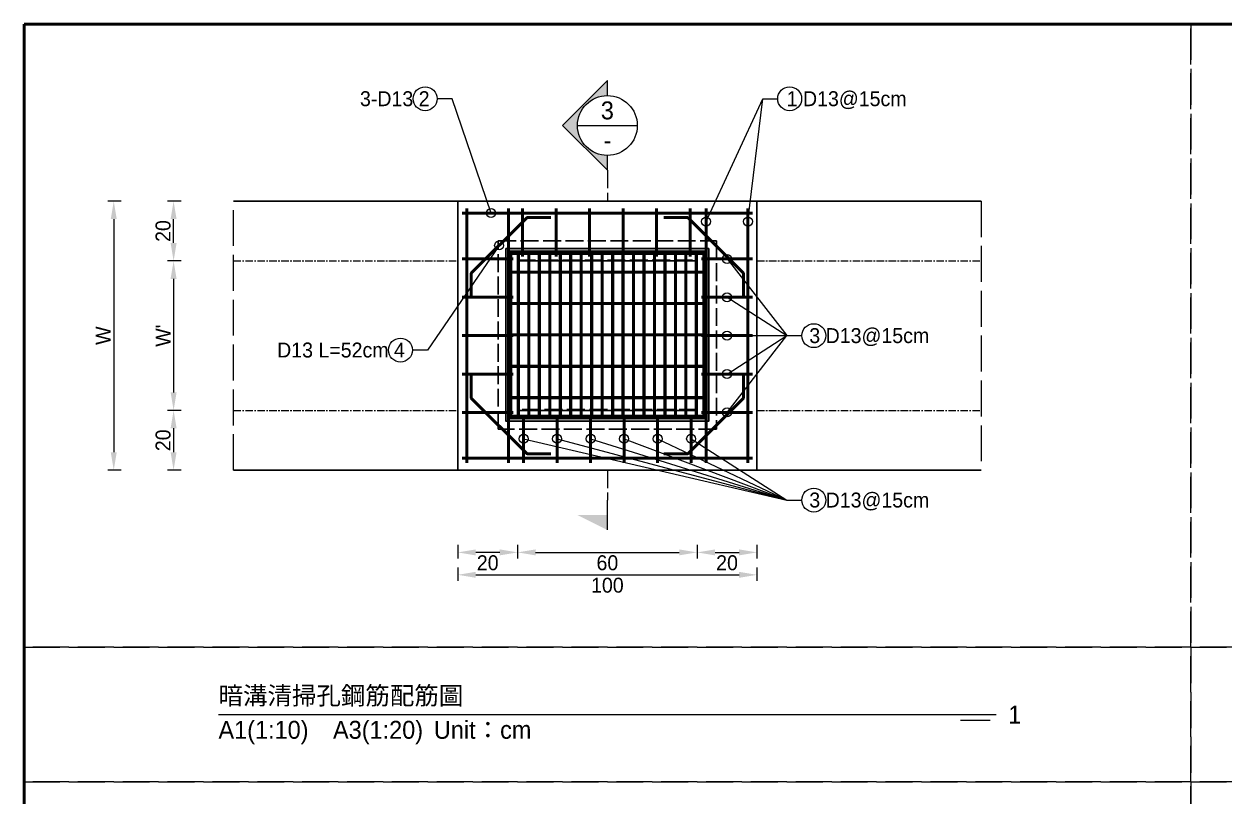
# Model space of a CAD drawing. Extents: x -7340 to 3675, y -3342 to 777.
# Drawn here: x -3420 to -3018.6, y -1015.6 to -757 of the extents above; entities that cross this region are included whole.
import ezdxf
from ezdxf import colors
from ezdxf.entities.mleader import LeaderData, LeaderLine
from ezdxf.math import Vec2, Vec3

# ---------------------------------------------------------------- set-up
doc = ezdxf.new("R2010")
doc.units = 0
doc.header["$MEASUREMENT"] = 0
doc.linetypes.add('ACAD_ISO02W100', pattern=[15, 12, -3])
doc.linetypes.add('CENTERX2', pattern=[4, 2.5, -0.5, 0.5, -0.5])
for name, color, linetype, lineweight in [('一、3.基本-變更', 1, 'Continuous', 50), ('二、1.繪圖-既有設施', 8, 'Continuous', 20), ('二、2.繪圖-施作項目', 181, 'Continuous', 30), ('二、5.繪圖-鋼筋', 60, 'Continuous', 50), ('二、6.繪圖-其他施作項目', 35, 'Continuous', 30)]:
    doc.layers.add(name, color=color, linetype=linetype, lineweight=lineweight)
doc.layers.add('一、4.基本-隱藏', color=9, linetype='ACAD_ISO02W100', lineweight=20, plot=False)
doc.layers.add('三、3.文字-註解文字', color=2, linetype='Continuous')
doc.styles.add('次圖名(詳圖)', font='MS PGothic.ttf', dxfattribs={"height": 6})
doc.styles.add('註解文字(詳圖)', font='MS PGothic.ttf', dxfattribs={"height": 5})
doc.dimstyles.new('註解文字(詳圖)', dxfattribs={"dimtxt": 5, "dimasz": 6, "dimexe": 2, "dimexo": 5, "dimgap": 1, "dimtad": 2, "dimzin": 0, "dimdsep": 46, "dimtxsty": '註解文字(詳圖)', "dimcen": 0.1, "dimclrd": 144, "dimclre": 144, "dimclrt": 256, "dimadec": 0, "dimazin": 0, "dimtfac": 1, "dimtofl": 0, "dimtmove": 0, "dimatfit": 3, "dimfxlon": 1, "dimtolj": 1, "dimtzin": 0, "dimlwd": -1, "dimlwe": -1, "dimarcsym": 1})
pattern_1 = [(45, (-4545.3608, -652.3457), (-2.65165, 2.65165), []), (45, (-4544.477, -652.3457), (-2.65165, 2.65165), []), (45, (-4543.593, -652.3457), (-2.65165, 2.65165), []), (45, (-4542.709, -652.3457), (-2.65165, 2.65165), [])]

# ---------------------------------------------------------------- blocks, each defined once
blk = doc.blocks.new('*D198')
at = {"layer": 'Defpoints', "color": 0, "transparency": 16777216}
for p in [(-3370, -816.25), (-3350, -816.25), (-3350, -836.25)]:
    blk.add_point(p, dxfattribs=at)
at = {"layer": '三、3.文字-註解文字', "color": 144, "transparency": 16777216}
for p, q in [((-3367.5, -816.25), (-3372, -816.25)), ((-3370, -830.25), (-3370, -822.25)), ((-3367.5, -836.25), (-3372, -836.25))]:
    blk.add_line(p, q, dxfattribs=at)
for points in [[(-3371, -822.25), (-3369, -822.25), (-3370, -816.25)], [(-3371, -830.25), (-3369, -830.25), (-3370, -836.25)]]:
    blk.add_solid(points, dxfattribs=at)
at = {"layer": '三、3.文字-註解文字', "transparency": 16777216, "insert": (-3373.5, -826.25), "char_height": 5, "attachment_point": 5, "rotation": 90, "style": '註解文字(詳圖)'}
blk.add_mtext('\\A1;20', dxfattribs=at)
blk = doc.blocks.new('*D199')
at = {"layer": 'Defpoints', "color": 0, "transparency": 16777216}
for p in [(-3350, -836.25), (-3370, -886.25), (-3350, -886.25)]:
    blk.add_point(p, dxfattribs=at)
at = {"layer": '三、3.文字-註解文字', "color": 144, "transparency": 16777216}
for p, q in [((-3367.5, -836.25), (-3372, -836.25)), ((-3370, -842.25), (-3370, -880.25)), ((-3367.5, -886.25), (-3372, -886.25))]:
    blk.add_line(p, q, dxfattribs=at)
for points in [[(-3371, -842.25), (-3369, -842.25), (-3370, -836.25)], [(-3371, -880.25), (-3369, -880.25), (-3370, -886.25)]]:
    blk.add_solid(points, dxfattribs=at)
at = {"layer": '三、3.文字-註解文字', "transparency": 16777216, "insert": (-3373.5, -861.25), "char_height": 5, "attachment_point": 5, "rotation": 90, "style": '註解文字(詳圖)'}
blk.add_mtext("\\A1;W'", dxfattribs=at)
blk = doc.blocks.new('*D200')
at = {"layer": 'Defpoints', "color": 0, "transparency": 16777216}
for p in [(-3350, -886.25), (-3370, -906.25), (-3350, -906.25)]:
    blk.add_point(p, dxfattribs=at)
at = {"layer": '三、3.文字-註解文字', "color": 144, "transparency": 16777216}
for p, q in [((-3367.5, -886.25), (-3372, -886.25)), ((-3370, -892.25), (-3370, -900.25)), ((-3367.5, -906.25), (-3372, -906.25))]:
    blk.add_line(p, q, dxfattribs=at)
for points in [[(-3371, -892.25), (-3369, -892.25), (-3370, -886.25)], [(-3371, -900.25), (-3369, -900.25), (-3370, -906.25)]]:
    blk.add_solid(points, dxfattribs=at)
at = {"layer": '三、3.文字-註解文字', "transparency": 16777216, "insert": (-3373.5, -896.25), "char_height": 5, "attachment_point": 5, "rotation": 90, "style": '註解文字(詳圖)'}
blk.add_mtext('\\A1;20', dxfattribs=at)
blk = doc.blocks.new('*D201')
at = {"layer": 'Defpoints', "color": 0, "transparency": 16777216}
for p in [(-3350, -816.25), (-3390, -906.25), (-3350, -906.25)]:
    blk.add_point(p, dxfattribs=at)
at = {"layer": '三、3.文字-註解文字', "color": 144, "transparency": 16777216}
for p, q in [((-3387.5, -816.25), (-3392, -816.25)), ((-3390, -822.25), (-3390, -900.25)), ((-3387.5, -906.25), (-3392, -906.25))]:
    blk.add_line(p, q, dxfattribs=at)
for points in [[(-3391, -822.25), (-3389, -822.25), (-3390, -816.25)], [(-3391, -900.25), (-3389, -900.25), (-3390, -906.25)]]:
    blk.add_solid(points, dxfattribs=at)
at = {"layer": '三、3.文字-註解文字', "transparency": 16777216, "insert": (-3393.5, -861.25), "char_height": 5, "attachment_point": 5, "rotation": 90, "style": '註解文字(詳圖)'}
blk.add_mtext('\\A1;W', dxfattribs=at)
blk = doc.blocks.new('_Small')
at = {"color": 0, "linetype": 'ByBlock', "lineweight": -2}
blk.add_circle((0, 0), 0.25, dxfattribs=at)
blk = doc.blocks.new('*D212')
at = {"layer": 'Defpoints', "color": 0, "transparency": 16777216}
for p in [(-3275, -886.25), (-3255, -886.25), (-3275, -933.75)]:
    blk.add_point(p, dxfattribs=at)
at = {"layer": '三、3.文字-註解文字', "color": 144, "transparency": 16777216}
for p, q in [((-3275, -931.25), (-3275, -935.75)), ((-3255, -931.25), (-3255, -935.75)), ((-3261, -933.75), (-3269, -933.75))]:
    blk.add_line(p, q, dxfattribs=at)
for points in [[(-3269, -932.75), (-3269, -934.75), (-3275, -933.75)], [(-3261, -932.75), (-3261, -934.75), (-3255, -933.75)]]:
    blk.add_solid(points, dxfattribs=at)
at = {"layer": '三、3.文字-註解文字', "transparency": 16777216, "insert": (-3265, -937.25), "char_height": 5, "attachment_point": 5, "style": '註解文字(詳圖)'}
blk.add_mtext('\\A1;20', dxfattribs=at)
blk = doc.blocks.new('*D213')
at = {"layer": 'Defpoints', "color": 0, "transparency": 16777216}
for p in [(-3255, -886.25), (-3195, -886.25), (-3195, -933.75)]:
    blk.add_point(p, dxfattribs=at)
at = {"layer": '三、3.文字-註解文字', "color": 144, "transparency": 16777216}
for p, q in [((-3255, -931.25), (-3255, -935.75)), ((-3195, -931.25), (-3195, -935.75)), ((-3249, -933.75), (-3201, -933.75))]:
    blk.add_line(p, q, dxfattribs=at)
for points in [[(-3249, -932.75), (-3249, -934.75), (-3255, -933.75)], [(-3201, -932.75), (-3201, -934.75), (-3195, -933.75)]]:
    blk.add_solid(points, dxfattribs=at)
at = {"layer": '三、3.文字-註解文字', "transparency": 16777216, "insert": (-3225, -937.25), "char_height": 5, "attachment_point": 5, "style": '註解文字(詳圖)'}
blk.add_mtext('\\A1;60', dxfattribs=at)
blk = doc.blocks.new('*D214')
at = {"layer": 'Defpoints', "color": 0, "transparency": 16777216}
for p in [(-3195, -886.25), (-3175, -886.25), (-3175, -933.75)]:
    blk.add_point(p, dxfattribs=at)
at = {"layer": '三、3.文字-註解文字', "color": 144, "transparency": 16777216}
for p, q in [((-3195, -931.25), (-3195, -935.75)), ((-3175, -931.25), (-3175, -935.75)), ((-3189, -933.75), (-3181, -933.75))]:
    blk.add_line(p, q, dxfattribs=at)
for points in [[(-3189, -932.75), (-3189, -934.75), (-3195, -933.75)], [(-3181, -932.75), (-3181, -934.75), (-3175, -933.75)]]:
    blk.add_solid(points, dxfattribs=at)
at = {"layer": '三、3.文字-註解文字', "transparency": 16777216, "insert": (-3185, -937.25), "char_height": 5, "attachment_point": 5, "style": '註解文字(詳圖)'}
blk.add_mtext('\\A1;20', dxfattribs=at)
blk = doc.blocks.new('*D215')
at = {"layer": 'Defpoints', "color": 0, "transparency": 16777216}
for p in [(-3275, -906.25), (-3175, -906.25), (-3175, -941.25)]:
    blk.add_point(p, dxfattribs=at)
at = {"layer": '三、3.文字-註解文字', "color": 144, "transparency": 16777216}
for p, q in [((-3275, -938.75), (-3275, -943.25)), ((-3175, -938.75), (-3175, -943.25)), ((-3269, -941.25), (-3181, -941.25))]:
    blk.add_line(p, q, dxfattribs=at)
for points in [[(-3269, -940.25), (-3269, -942.25), (-3275, -941.25)], [(-3181, -940.25), (-3181, -942.25), (-3175, -941.25)]]:
    blk.add_solid(points, dxfattribs=at)
at = {"layer": '三、3.文字-註解文字', "transparency": 16777216, "insert": (-3225, -944.75), "char_height": 5, "attachment_point": 5, "style": '註解文字(詳圖)'}
blk.add_mtext('\\A1;100', dxfattribs=at)

msp = doc.modelspace()

# ---------------------------------------------------------------- hatches: boundary and pattern name
at = {"layer": '三、3.文字-註解文字'}
h = msp.add_hatch(color=256, dxfattribs=at)
h.dxf.hatch_style = 1
h.paths.add_polyline_path([(-3225, -775.943), (-3240, -790.943), (-3225, -805.943), (-3225, -800.943, -0.4142136), (-3235, -790.943, -0.4142136), (-3225, -780.943)])
h = msp.add_hatch(color=256, dxfattribs=at)
h.dxf.hatch_style = 1
h.paths.add_polyline_path([(-3235, -921.25), (-3225, -926.25), (-3225, -921.25)])
at = {"layer": '二、6.繪圖-其他施作項目'}
h = msp.add_hatch(color=256, dxfattribs=at)
h.dxf.hatch_style = 1
h.paths.add_polyline_path([(-3258.9, -889.9), (-3191.1, -889.9), (-3191.1, -832.1), (-3258.9, -832.1)])
h.paths.add_polyline_path([(-3258, -889), (-3192, -889), (-3192, -833), (-3258, -833)], flags=16)
h = msp.add_hatch(dxfattribs=at)
h.set_pattern_fill('ANSI34', color=256, scale=5)
h.set_pattern_definition(pattern_1)
h.paths.add_polyline_path([(-3193, -839.75), (-3257, -839.75), (-3257, -840.25), (-3193, -840.25)])
h = msp.add_hatch(dxfattribs=at)
h.set_pattern_fill('ANSI34', color=256, scale=5)
h.set_pattern_definition(pattern_1)
h.paths.add_polyline_path([(-3193, -850.25), (-3257, -850.25), (-3257, -850.75), (-3193, -850.75)])
h = msp.add_hatch(dxfattribs=at)
h.set_pattern_fill('ANSI34', color=256, scale=5)
h.set_pattern_definition(pattern_1)
h.paths.add_polyline_path([(-3193, -860.75), (-3257, -860.75), (-3257, -861.25), (-3193, -861.25)])
h = msp.add_hatch(dxfattribs=at)
h.set_pattern_fill('ANSI34', color=256, scale=5)
h.set_pattern_definition(pattern_1)
h.paths.add_polyline_path([(-3193, -871.25), (-3257, -871.25), (-3257, -871.75), (-3193, -871.75)])
h = msp.add_hatch(dxfattribs=at)
h.set_pattern_fill('ANSI34', color=256, scale=5)
h.set_pattern_definition(pattern_1)
h.paths.add_polyline_path([(-3193, -881.75), (-3257, -881.75), (-3257, -882.25), (-3193, -882.25)])

# ---------------------------------------------------------------- linework, layer by layer
at = {"layer": '一、3.基本-變更'}
msp.add_lwpolyline([(-3420, -757), (0, -757), (0, -1264), (-3420, -1264)], close=True, dxfattribs=at)
at = {"layer": '一、4.基本-隱藏'}
for points in [[(-3420, -757), (-2640, -757), (-2640, -1264), (-3420, -1264)], [(-3420, -757), (-3030, -757), (-3030, -965.5), (-3420, -965.5)], [(-3030, -757), (-2730, -757), (-2730, -965.5), (-3030, -965.5)], [(-3350, -816.25), (-3100, -816.25), (-3100, -906.25), (-3350, -906.25)], [(-3420, -965.5), (-3030, -965.5), (-3030, -1010.5), (-3420, -1010.5)], [(-3030, -965.5), (-2730, -965.5), (-2730, -1010.5), (-3030, -1010.5)], [(-3420, -1010.5), (-3030, -1010.5), (-3030, -1219), (-3420, -1219)], [(-3030, -1010.5), (-2730, -1010.5), (-2730, -1219), (-3030, -1219)]]:
    msp.add_lwpolyline(points, close=True, dxfattribs=at)
at = {"layer": '三、3.文字-註解文字'}
for points in [[(-3225, -780.943), (-3225, -775.943), (-3240, -790.943), (-3225, -805.943), (-3225, -800.943)], [(-3235, -790.943), (-3215, -790.943)], [(-3225, -926.25), (-3225, -916.25)], [(-3355, -988), (-3095, -988)], [(-3097, -990), (-3107, -990)]]:
    msp.add_lwpolyline(points, dxfattribs=at)
at = {"layer": '三、3.文字-註解文字', "linetype": 'ACAD_ISO02W100', "ltscale": 0.5}
for points in [[(-3225, -805.943), (-3225, -815.943)], [(-3225, -906.25), (-3225, -916.25)]]:
    msp.add_lwpolyline(points, dxfattribs=at)
at = {"layer": '三、3.文字-註解文字'}
for centre, radius in [((-3285.93, -782), 4), ((-3164.07, -782), 4), ((-3225, -790.943), 10), ((-3156, -861.25), 4), ((-3294.181, -866.069), 4), ((-3156, -916.25), 4)]:
    msp.add_circle(centre, radius, dxfattribs=at)
at = {"layer": '二、1.繪圖-既有設施', "linetype": 'CENTERX2'}
for points in [[(-3350, -836.25), (-3275, -836.25)], [(-3175, -836.25), (-3100, -836.25)], [(-3350, -886.25), (-3275, -886.25)], [(-3175, -886.25), (-3100, -886.25)]]:
    msp.add_lwpolyline(points, dxfattribs=at)
at = {"layer": '二、2.繪圖-施作項目'}
for points in [[(-3350, -816.25), (-3100, -816.25)], [(-3275, -816.25), (-3275, -906.25)], [(-3175, -816.25), (-3175, -906.25)], [(-3350, -906.25), (-3100, -906.25)]]:
    msp.add_lwpolyline(points, dxfattribs=at)
msp.add_lwpolyline([(-3255, -836.25), (-3195, -836.25), (-3195, -886.25), (-3255, -886.25)], close=True, dxfattribs=at)
at = {"layer": '二、5.繪圖-鋼筋'}
for points in [[(-3272, -818.75), (-3272, -903.75)], [(-3258, -818.75), (-3258, -903.75)], [(-3253.362, -834.75), (-3253.362, -818.75)], [(-3242.162, -834.75), (-3242.162, -818.75)], [(-3230.962, -834.75), (-3230.962, -818.75)], [(-3219.762, -834.75), (-3219.762, -818.75)], [(-3208.562, -834.75), (-3208.562, -818.75)], [(-3197.362, -834.75), (-3197.362, -818.75)], [(-3192, -818.75), (-3192, -903.75)], [(-3178, -818.75), (-3178, -903.75)], [(-3273.5, -820.25), (-3176.5, -820.25)], [(-3270.5, -848.388), (-3270.5, -840.388), (-3251.862, -821.75), (-3243.862, -821.75)], [(-3179.5, -848.388), (-3179.5, -840.388), (-3198.138, -821.75), (-3206.138, -821.75)], [(-3273.5, -835.6), (-3256.5, -835.6)], [(-3193.5, -835.6), (-3176.5, -835.6)], [(-3273.5, -848.43), (-3256.5, -848.43)], [(-3193.5, -848.43), (-3176.5, -848.43)], [(-3273.5, -861.25), (-3256.5, -861.25)], [(-3193.5, -861.25), (-3176.5, -861.25)], [(-3273.5, -874.09), (-3256.5, -874.09)], [(-3270.5, -874.112), (-3270.5, -882.112), (-3251.862, -900.75), (-3243.862, -900.75)], [(-3179.5, -874.112), (-3179.5, -882.112), (-3198.138, -900.75), (-3206.138, -900.75)], [(-3193.5, -874.09), (-3176.5, -874.09)], [(-3273.5, -886.92), (-3256.5, -886.92)], [(-3193.5, -886.92), (-3176.5, -886.92)], [(-3253, -903.75), (-3253, -887.75)], [(-3241.8, -903.75), (-3241.8, -887.75)], [(-3230.6, -903.75), (-3230.6, -887.75)], [(-3219.4, -903.75), (-3219.4, -887.75)], [(-3208.2, -903.75), (-3208.2, -887.75)], [(-3197, -903.75), (-3197, -887.75)], [(-3273.5, -902.25), (-3176.5, -902.25)]]:
    msp.add_lwpolyline(points, dxfattribs=at)
at = {"layer": '二、6.繪圖-其他施作項目', "linetype": 'ACAD_ISO02W100', "ltscale": 0.5}
for points in [[(-3261.5, -829.5), (-3188.5, -829.5), (-3188.5, -892.5), (-3261.5, -892.5)], [(-3255, -836), (-3195, -836), (-3195, -886), (-3255, -886)]]:
    msp.add_lwpolyline(points, close=True, dxfattribs=at)
at = {"layer": '二、6.繪圖-其他施作項目'}
for points in [[(-3258.9, -832.1), (-3191.1, -832.1), (-3191.1, -889.9), (-3258.9, -889.9)], [(-3258, -833), (-3192, -833), (-3192, -889), (-3258, -889)], [(-3257.5, -833.5), (-3192.5, -833.5), (-3192.5, -888.5), (-3257.5, -888.5)]]:
    msp.add_lwpolyline(points, close=True, dxfattribs=at)
for points in [[(-3257.5, -833.5), (-3192.5, -833.5)], [(-3257.5, -833.5), (-3257.5, -888.5)], [(-3257, -833.5), (-3257, -888.5)], [(-3257, -834), (-3193, -834)], [(-3255, -834), (-3255, -839.75)], [(-3254.5, -834), (-3254.5, -839.75)], [(-3251.5, -834), (-3251.5, -839.75)], [(-3251, -834), (-3251, -839.75)], [(-3248, -834), (-3248, -839.75)], [(-3247.5, -834), (-3247.5, -839.75)], [(-3244.5, -834), (-3244.5, -839.75)], [(-3244, -834), (-3244, -839.75)], [(-3241, -834), (-3241, -839.75)], [(-3240.5, -834), (-3240.5, -839.75)], [(-3237.5, -834), (-3237.5, -839.75)], [(-3237, -834), (-3237, -839.75)], [(-3234, -834), (-3234, -839.75)], [(-3233.5, -834), (-3233.5, -839.75)], [(-3230.5, -834), (-3230.5, -839.75)], [(-3230, -834), (-3230, -839.75)], [(-3227, -834), (-3227, -839.75)], [(-3226.5, -834), (-3226.5, -839.75)], [(-3223.5, -834), (-3223.5, -839.75)], [(-3223, -834), (-3223, -839.75)], [(-3220, -834), (-3220, -839.75)], [(-3219.5, -834), (-3219.5, -839.75)], [(-3216.5, -834), (-3216.5, -839.75)], [(-3216, -834), (-3216, -839.75)], [(-3213, -834), (-3213, -839.75)], [(-3212.5, -834), (-3212.5, -839.75)], [(-3209.5, -834), (-3209.5, -839.75)], [(-3209, -834), (-3209, -839.75)], [(-3206, -834), (-3206, -839.75)], [(-3205.5, -834), (-3205.5, -839.75)], [(-3202.5, -834), (-3202.5, -839.75)], [(-3202, -834), (-3202, -839.75)], [(-3199, -834), (-3199, -839.75)], [(-3198.5, -834), (-3198.5, -839.75)], [(-3195.5, -834), (-3195.5, -839.75)], [(-3195, -834), (-3195, -839.75)], [(-3193, -833.5), (-3193, -888.5)], [(-3192.5, -833.5), (-3192.5, -888.5)], [(-3257, -839.75), (-3193, -839.75)], [(-3257, -840.25), (-3193, -840.25)], [(-3255, -840.25), (-3255, -850.25)], [(-3254.5, -840.25), (-3254.5, -850.25)], [(-3251.5, -840.25), (-3251.5, -850.25)], [(-3251, -840.25), (-3251, -850.25)], [(-3248, -840.25), (-3248, -850.25)], [(-3247.5, -840.25), (-3247.5, -850.25)], [(-3244.5, -840.25), (-3244.5, -850.25)], [(-3244, -840.25), (-3244, -850.25)], [(-3241, -840.25), (-3241, -850.25)], [(-3240.5, -840.25), (-3240.5, -850.25)], [(-3237.5, -840.25), (-3237.5, -850.25)], [(-3237, -840.25), (-3237, -850.25)], [(-3234, -840.25), (-3234, -850.25)], [(-3233.5, -840.25), (-3233.5, -850.25)], [(-3230.5, -840.25), (-3230.5, -850.25)], [(-3230, -840.25), (-3230, -850.25)], [(-3227, -840.25), (-3227, -850.25)], [(-3226.5, -840.25), (-3226.5, -850.25)], [(-3223.5, -840.25), (-3223.5, -850.25)], [(-3223, -840.25), (-3223, -850.25)], [(-3220, -840.25), (-3220, -850.25)], [(-3219.5, -840.25), (-3219.5, -850.25)], [(-3216.5, -840.25), (-3216.5, -850.25)], [(-3216, -840.25), (-3216, -850.25)], [(-3213, -840.25), (-3213, -850.25)], [(-3212.5, -840.25), (-3212.5, -850.25)], [(-3209.5, -840.25), (-3209.5, -850.25)], [(-3209, -840.25), (-3209, -850.25)], [(-3206, -840.25), (-3206, -850.25)], [(-3205.5, -840.25), (-3205.5, -850.25)], [(-3202.5, -840.25), (-3202.5, -850.25)], [(-3202, -840.25), (-3202, -850.25)], [(-3199, -840.25), (-3199, -850.25)], [(-3198.5, -840.25), (-3198.5, -850.25)], [(-3195.5, -840.25), (-3195.5, -850.25)], [(-3195, -840.25), (-3195, -850.25)], [(-3257, -850.25), (-3193, -850.25)], [(-3257, -850.75), (-3193, -850.75)], [(-3255, -850.75), (-3255, -860.75)], [(-3254.5, -850.75), (-3254.5, -860.75)], [(-3251.5, -850.75), (-3251.5, -860.75)], [(-3251, -850.75), (-3251, -860.75)], [(-3248, -850.75), (-3248, -860.75)], [(-3247.5, -850.75), (-3247.5, -860.75)], [(-3244.5, -850.75), (-3244.5, -860.75)], [(-3244, -850.75), (-3244, -860.75)], [(-3241, -850.75), (-3241, -860.75)], [(-3240.5, -850.75), (-3240.5, -860.75)], [(-3237.5, -850.75), (-3237.5, -860.75)], [(-3237, -850.75), (-3237, -860.75)], [(-3234, -850.75), (-3234, -860.75)], [(-3233.5, -850.75), (-3233.5, -860.75)], [(-3230.5, -850.75), (-3230.5, -860.75)], [(-3230, -850.75), (-3230, -860.75)], [(-3227, -850.75), (-3227, -860.75)], [(-3226.5, -850.75), (-3226.5, -860.75)], [(-3223.5, -850.75), (-3223.5, -860.75)], [(-3223, -850.75), (-3223, -860.75)], [(-3220, -850.75), (-3220, -860.75)], [(-3219.5, -850.75), (-3219.5, -860.75)], [(-3216.5, -850.75), (-3216.5, -860.75)], [(-3216, -850.75), (-3216, -860.75)], [(-3213, -850.75), (-3213, -860.75)], [(-3212.5, -850.75), (-3212.5, -860.75)], [(-3209.5, -850.75), (-3209.5, -860.75)], [(-3209, -850.75), (-3209, -860.75)], [(-3206, -850.75), (-3206, -860.75)], [(-3205.5, -850.75), (-3205.5, -860.75)], [(-3202.5, -850.75), (-3202.5, -860.75)], [(-3202, -850.75), (-3202, -860.75)], [(-3199, -850.75), (-3199, -860.75)], [(-3198.5, -850.75), (-3198.5, -860.75)], [(-3195.5, -850.75), (-3195.5, -860.75)], [(-3195, -850.75), (-3195, -860.75)], [(-3257, -860.75), (-3193, -860.75)], [(-3257, -861.25), (-3193, -861.25)], [(-3255, -861.25), (-3255, -871.25)], [(-3254.5, -861.25), (-3254.5, -871.25)], [(-3251.5, -861.25), (-3251.5, -871.25)], [(-3251, -861.25), (-3251, -871.25)], [(-3248, -861.25), (-3248, -871.25)], [(-3247.5, -861.25), (-3247.5, -871.25)], [(-3244.5, -861.25), (-3244.5, -871.25)], [(-3244, -861.25), (-3244, -871.25)], [(-3241, -861.25), (-3241, -871.25)], [(-3240.5, -861.25), (-3240.5, -871.25)], [(-3237.5, -861.25), (-3237.5, -871.25)], [(-3237, -861.25), (-3237, -871.25)], [(-3234, -861.25), (-3234, -871.25)], [(-3233.5, -861.25), (-3233.5, -871.25)], [(-3230.5, -861.25), (-3230.5, -871.25)], [(-3230, -861.25), (-3230, -871.25)], [(-3227, -861.25), (-3227, -871.25)], [(-3226.5, -861.25), (-3226.5, -871.25)], [(-3223.5, -861.25), (-3223.5, -871.25)], [(-3223, -861.25), (-3223, -871.25)], [(-3220, -861.25), (-3220, -871.25)], [(-3219.5, -861.25), (-3219.5, -871.25)], [(-3216.5, -861.25), (-3216.5, -871.25)], [(-3216, -861.25), (-3216, -871.25)], [(-3213, -861.25), (-3213, -871.25)], [(-3212.5, -861.25), (-3212.5, -871.25)], [(-3209.5, -861.25), (-3209.5, -871.25)], [(-3209, -861.25), (-3209, -871.25)], [(-3206, -861.25), (-3206, -871.25)], [(-3205.5, -861.25), (-3205.5, -871.25)], [(-3202.5, -861.25), (-3202.5, -871.25)], [(-3202, -861.25), (-3202, -871.25)], [(-3199, -861.25), (-3199, -871.25)], [(-3198.5, -861.25), (-3198.5, -871.25)], [(-3195.5, -861.25), (-3195.5, -871.25)], [(-3195, -861.25), (-3195, -871.25)], [(-3257, -871.25), (-3193, -871.25)], [(-3257, -871.75), (-3193, -871.75)], [(-3255, -871.75), (-3255, -881.75)], [(-3254.5, -871.75), (-3254.5, -881.75)], [(-3251.5, -871.75), (-3251.5, -881.75)], [(-3251, -871.75), (-3251, -881.75)], [(-3248, -871.75), (-3248, -881.75)], [(-3247.5, -871.75), (-3247.5, -881.75)], [(-3244.5, -871.75), (-3244.5, -881.75)], [(-3244, -871.75), (-3244, -881.75)], [(-3241, -871.75), (-3241, -881.75)], [(-3240.5, -871.75), (-3240.5, -881.75)], [(-3237.5, -871.75), (-3237.5, -881.75)], [(-3237, -871.75), (-3237, -881.75)], [(-3234, -871.75), (-3234, -881.75)], [(-3233.5, -871.75), (-3233.5, -881.75)], [(-3230.5, -871.75), (-3230.5, -881.75)], [(-3230, -871.75), (-3230, -881.75)], [(-3227, -871.75), (-3227, -881.75)], [(-3226.5, -871.75), (-3226.5, -881.75)], [(-3223.5, -871.75), (-3223.5, -881.75)], [(-3223, -871.75), (-3223, -881.75)], [(-3220, -871.75), (-3220, -881.75)], [(-3219.5, -871.75), (-3219.5, -881.75)], [(-3216.5, -871.75), (-3216.5, -881.75)], [(-3216, -871.75), (-3216, -881.75)], [(-3213, -871.75), (-3213, -881.75)], [(-3212.5, -871.75), (-3212.5, -881.75)], [(-3209.5, -871.75), (-3209.5, -881.75)], [(-3209, -871.75), (-3209, -881.75)], [(-3206, -871.75), (-3206, -881.75)], [(-3205.5, -871.75), (-3205.5, -881.75)], [(-3202.5, -871.75), (-3202.5, -881.75)], [(-3202, -871.75), (-3202, -881.75)], [(-3199, -871.75), (-3199, -881.75)], [(-3198.5, -871.75), (-3198.5, -881.75)], [(-3195.5, -871.75), (-3195.5, -881.75)], [(-3195, -871.75), (-3195, -881.75)], [(-3257, -881.75), (-3193, -881.75)], [(-3257, -882.25), (-3193, -882.25)], [(-3255, -882.25), (-3255, -888)], [(-3254.5, -882.25), (-3254.5, -888)], [(-3251.5, -882.25), (-3251.5, -888)], [(-3251, -882.25), (-3251, -888)], [(-3248, -882.25), (-3248, -888)], [(-3247.5, -882.25), (-3247.5, -888)], [(-3244.5, -882.25), (-3244.5, -888)], [(-3244, -882.25), (-3244, -888)], [(-3241, -882.25), (-3241, -888)], [(-3240.5, -882.25), (-3240.5, -888)], [(-3237.5, -882.25), (-3237.5, -888)], [(-3237, -882.25), (-3237, -888)], [(-3234, -882.25), (-3234, -888)], [(-3233.5, -882.25), (-3233.5, -888)], [(-3230.5, -882.25), (-3230.5, -888)], [(-3230, -882.25), (-3230, -888)], [(-3227, -882.25), (-3227, -888)], [(-3226.5, -882.25), (-3226.5, -888)], [(-3223.5, -882.25), (-3223.5, -888)], [(-3223, -882.25), (-3223, -888)], [(-3220, -882.25), (-3220, -888)], [(-3219.5, -882.25), (-3219.5, -888)], [(-3216.5, -882.25), (-3216.5, -888)], [(-3216, -882.25), (-3216, -888)], [(-3213, -882.25), (-3213, -888)], [(-3212.5, -882.25), (-3212.5, -888)], [(-3209.5, -882.25), (-3209.5, -888)], [(-3209, -882.25), (-3209, -888)], [(-3206, -882.25), (-3206, -888)], [(-3205.5, -882.25), (-3205.5, -888)], [(-3202.5, -882.25), (-3202.5, -888)], [(-3202, -882.25), (-3202, -888)], [(-3199, -882.25), (-3199, -888)], [(-3198.5, -882.25), (-3198.5, -888)], [(-3195.5, -882.25), (-3195.5, -888)], [(-3195, -882.25), (-3195, -888)], [(-3257.5, -888.5), (-3192.5, -888.5)], [(-3257, -888), (-3193, -888)]]:
    msp.add_lwpolyline(points, dxfattribs=at)

# ---------------------------------------------------------------- texts
at = {"layer": '三、3.文字-註解文字', "char_height": 6}
for s, width, gutter_width, insert, attachment_point, style in [('3', 6.60394, 25, (-3225, -785.943), 5, '註解文字(詳圖)'), ('-', 6.60394, 25, (-3225, -795.943), 5, '註解文字(詳圖)'), ('{\\fMS PGothic|b0|i0|c128|p34;暗溝}清掃孔{\\fMS PGothic|b0|i0|c128|p34;鋼筋配筋圖}', 113.35584, 15, (-3355, -982), 4, '次圖名(詳圖)'), ('1', 3, 15, (-3091, -988), 4, '次圖名(詳圖)'), ('A1(1:10)\u3000A3(1:20){\\fMS PGothic|b0|i0|c128|p34;^IUnit：cm}', 136.03259, 15, (-3355, -994), 4, '次圖名(詳圖)')]:
    msp.add_mtext_dynamic_manual_height_columns(s, width=width, gutter_width=gutter_width, heights=[0], dxfattribs=dict(at, insert=insert, attachment_point=attachment_point, style=style))

# ---------------------------------------------------------------- dimensions: what is measured, and where the dimension line sits
at = {"layer": '三、3.文字-註解文字'}
for base, p1, p2, text, picture, middle in [((-3390, -906.25), (-3350, -816.25), (-3350, -906.25), 'W', '*D201', (-3393.5, -861.25)), ((-3370, -816.25), (-3350, -836.25), (-3350, -816.25), '20', '*D198', (-3373.5, -826.25)), ((-3370, -886.25), (-3350, -836.25), (-3350, -886.25), "W'", '*D199', (-3373.5, -861.25)), ((-3370, -906.25), (-3350, -886.25), (-3350, -906.25), '20', '*D200', (-3373.5, -896.25))]:
    dim = msp.add_linear_dim(base=base, p1=p1, p2=p2, angle=90, text=text, dimstyle='註解文字(詳圖)', dxfattribs=at)
    dim.commit()
    dim.dimension.update_dxf_attribs({"geometry": picture, "text_midpoint": middle})
for base, p1, p2, text, picture, middle in [((-3275, -933.75), (-3255, -886.25), (-3275, -886.25), '20', '*D212', (-3265, -937.25)), ((-3195, -933.75), (-3255, -886.25), (-3195, -886.25), '60', '*D213', (-3225, -937.25)), ((-3175, -933.75), (-3195, -886.25), (-3175, -886.25), '20', '*D214', (-3185, -937.25)), ((-3175, -941.25), (-3275, -906.25), (-3175, -906.25), '100', '*D215', (-3225, -944.75))]:
    dim = msp.add_linear_dim(base=base, p1=p1, p2=p2, text=text, dimstyle='註解文字(詳圖)', dxfattribs=at)
    dim.commit()
    dim.dimension.update_dxf_attribs({"geometry": picture, "text_midpoint": middle})

# ---------------------------------------------------------------- leaders
ml = msp.add_multileader_mtext('Standard', dxfattribs=at)
ml.set_content('{\\fMS PGothic|b0|i0|c128|p34;3-D13 }2{\\fMS PGothic|b0|i0|c128|p34; }', color=256, style='註解文字(詳圖)')
ml.set_leader_properties(color=144, linetype='ByLayer', lineweight=-1)
ml.set_arrow_properties(name='SMALL')
ml.build(insert=Vec2(0, 0))
ml.multileader.update_dxf_attribs({"dogleg_length": 5, "arrow_head_size": 6})
ctx = ml.context
ctx.base_point, ctx.char_height, ctx.arrow_head_size, ctx.landing_gap_size, ctx.plane_origin = Vec3(-3311.305, -782), 5, 6, 2.5, Vec3(-3375.339, -829.835)
ctx.text_align_type = 2
notes = []
notes.append((ctx, [(1, (1, 1, 0), (-3276.93, -782), (-1, 0), 5, [(0, [(-3263.884, -820.25)], 0, [])])]))
ctx.mtext.insert, ctx.mtext.width, ctx.mtext.alignment, ctx.mtext.flow_direction = Vec3(-3284.43, -779.486), 42.33146, 3, 5
ml = msp.add_multileader_mtext('Standard', dxfattribs=at)
ml.set_content('{\\fMS PGothic|b0|i0|c128|p34;1 }D13@15cm', color=256, style='註解文字(詳圖)')
ml.set_leader_properties(color=144, linetype='ByLayer', lineweight=-1)
ml.set_arrow_properties(name='SMALL')
ml.build(insert=Vec2(0, 0))
ml.multileader.update_dxf_attribs({"dogleg_length": 5, "arrow_head_size": 6})
ctx = ml.context
ctx.base_point, ctx.char_height, ctx.arrow_head_size, ctx.landing_gap_size, ctx.plane_origin = Vec3(-3168.07, -782), 5, 6, 3, Vec3(-3210.695, -829.835)
notes.append((ctx, [(0, (1, 1, 0), (-3173.07, -782), (1, 0), 5, [(0, [(-3192, -823.081)], 0, [])])]))
ctx.mtext.insert, ctx.mtext.flow_direction = Vec3(-3165.07, -779.486), 5
ml = msp.add_multileader_mtext('Standard', dxfattribs=at)
ml.set_content('{\\fMS PGothic|b0|i0|c128|p34; }', color=256, style='註解文字(詳圖)')
ml.set_leader_properties(color=144, linetype='ByLayer', lineweight=-1)
ml.set_arrow_properties(name='SMALL')
ml.build(insert=Vec2(0, 0))
ml.multileader.update_dxf_attribs({"dogleg_length": 5, "arrow_head_size": 6})
ctx = ml.context
ctx.base_point, ctx.char_height, ctx.arrow_head_size, ctx.landing_gap_size, ctx.plane_origin = Vec3(-3168.07, -782), 5, 6, 3, Vec3(-3196.695, -829.835)
notes.append((ctx, [(0, (1, 1, 0), (-3173.07, -782), (1, 0), 5, [(0, [(-3178, -823.081)], 0, [])])]))
ctx.mtext.insert, ctx.mtext.flow_direction = Vec3(-3165.07, -779.5), 5
ml = msp.add_multileader_mtext('Standard', dxfattribs=at)
ml.set_content('{\\fMS PGothic|b0|i0|c128|p34;D13 }L=52cm{\\fMS PGothic|b0|i0|c128|p34; 4 }', color=256, style='註解文字(詳圖)')
ml.set_leader_properties(color=144, linetype='ByLayer', lineweight=-1)
ml.set_arrow_properties(name='SMALL')
ml.build(insert=Vec2(0, 0))
ml.multileader.update_dxf_attribs({"dogleg_length": 5, "arrow_head_size": 6})
ctx = ml.context
ctx.base_point, ctx.char_height, ctx.arrow_head_size, ctx.landing_gap_size, ctx.plane_origin = Vec3(-3338.335, -866.069), 5, 6, 2.5, Vec3(-3383.59, -913.903)
ctx.text_align_type = 2
notes.append((ctx, [(1, (1, 1, 0), (-3285.181, -866.069), (-1, 0), 5, [(0, [(-3261.181, -831.069)], 0, [])])]))
ctx.mtext.insert, ctx.mtext.width, ctx.mtext.alignment, ctx.mtext.flow_direction = Vec3(-3292.681, -863.555), 45.36597, 3, 5
ml = msp.add_multileader_mtext('Standard', dxfattribs=at)
ml.set_content('3{\\fMS PGothic|b0|i0|c128|p34; D13@15cm}', color=256, style='註解文字(詳圖)')
ml.set_leader_properties(color=144, linetype='ByLayer', lineweight=-1)
ml.set_arrow_properties(name='SMALL')
ml.build(insert=Vec2(0, 0))
ml.multileader.update_dxf_attribs({"dogleg_length": 5, "arrow_head_size": 6})
ctx = ml.context
ctx.base_point, ctx.char_height, ctx.arrow_head_size, ctx.landing_gap_size, ctx.plane_origin = Vec3(-3160, -861.25), 5, 6, 2.5, Vec3(-3202.625, -909.085)
notes.append((ctx, [(0, (1, 1, 0), (-3165, -861.25), (1, 0), 5, [(0, [(-3185, -835.6)], 0, [])])]))
ctx.mtext.insert, ctx.mtext.flow_direction = Vec3(-3157.5, -858.736), 5
ml = msp.add_multileader_mtext('Standard', dxfattribs=at)
ml.set_content('{\\fMS PGothic|b0|i0|c128|p34; }', color=256, style='註解文字(詳圖)')
ml.set_leader_properties(color=144, linetype='ByLayer', lineweight=-1)
ml.set_arrow_properties(name='SMALL')
ml.build(insert=Vec2(0, 0))
ml.multileader.update_dxf_attribs({"dogleg_length": 5, "arrow_head_size": 6})
ctx = ml.context
ctx.base_point, ctx.char_height, ctx.arrow_head_size, ctx.landing_gap_size, ctx.plane_origin = Vec3(-3160, -861.25), 5, 6, 3, Vec3(-3188.625, -909.085)
notes.append((ctx, [(0, (1, 1, 0), (-3165, -861.25), (1, 0), 5, [(0, [(-3185, -848.43)], 0, [])])]))
ctx.mtext.insert, ctx.mtext.flow_direction = Vec3(-3157, -858.75), 5
ml = msp.add_multileader_mtext('Standard', dxfattribs=at)
ml.set_content('{\\fMS PGothic|b0|i0|c128|p34; }', color=256, style='註解文字(詳圖)')
ml.set_leader_properties(color=144, linetype='ByLayer', lineweight=-1)
ml.set_arrow_properties(name='SMALL')
ml.build(insert=Vec2(0, 0))
ml.multileader.update_dxf_attribs({"dogleg_length": 5, "arrow_head_size": 6})
ctx = ml.context
ctx.base_point, ctx.char_height, ctx.arrow_head_size, ctx.landing_gap_size, ctx.plane_origin = Vec3(-3160, -861.25), 5, 6, 3, Vec3(-3188.625, -923.585)
notes.append((ctx, [(0, (1, 1, 0), (-3165, -861.25), (1, 0), 5, [(0, [(-3185, -861.25)], 0, [])])]))
ctx.mtext.insert, ctx.mtext.flow_direction = Vec3(-3157, -858.75), 5
ml = msp.add_multileader_mtext('Standard', dxfattribs=at)
ml.set_content('{\\fMS PGothic|b0|i0|c128|p34; }', color=256, style='註解文字(詳圖)')
ml.set_leader_properties(color=144, linetype='ByLayer', lineweight=-1)
ml.set_arrow_properties(name='SMALL')
ml.build(insert=Vec2(0, 0))
ml.multileader.update_dxf_attribs({"dogleg_length": 5, "arrow_head_size": 6})
ctx = ml.context
ctx.base_point, ctx.char_height, ctx.arrow_head_size, ctx.landing_gap_size, ctx.plane_origin = Vec3(-3160, -861.25), 5, 6, 3, Vec3(-3188.625, -938.085)
notes.append((ctx, [(0, (1, 1, 0), (-3165, -861.25), (1, 0), 5, [(0, [(-3185, -874.09)], 0, [])])]))
ctx.mtext.insert, ctx.mtext.flow_direction = Vec3(-3157, -858.75), 5
ml = msp.add_multileader_mtext('Standard', dxfattribs=at)
ml.set_content('{\\fMS PGothic|b0|i0|c128|p34; }', color=256, style='註解文字(詳圖)')
ml.set_leader_properties(color=144, linetype='ByLayer', lineweight=-1)
ml.set_arrow_properties(name='SMALL')
ml.build(insert=Vec2(0, 0))
ml.multileader.update_dxf_attribs({"dogleg_length": 5, "arrow_head_size": 6})
ctx = ml.context
ctx.base_point, ctx.char_height, ctx.arrow_head_size, ctx.landing_gap_size, ctx.plane_origin = Vec3(-3160, -861.25), 5, 6, 3, Vec3(-3188.625, -952.585)
notes.append((ctx, [(0, (1, 1, 0), (-3165, -861.25), (1, 0), 5, [(0, [(-3185, -886.92)], 0, [])])]))
ctx.mtext.insert, ctx.mtext.flow_direction = Vec3(-3157, -858.75), 5
ml = msp.add_multileader_mtext('Standard', dxfattribs=at)
ml.set_content('{\\fMS PGothic|b0|i0|c128|p34; }', color=256, style='註解文字(詳圖)')
ml.set_leader_properties(color=144, linetype='ByLayer', lineweight=-1)
ml.set_arrow_properties(name='SMALL')
ml.build(insert=Vec2(0, 0))
ml.multileader.update_dxf_attribs({"dogleg_length": 5, "arrow_head_size": 6})
ctx = ml.context
ctx.base_point, ctx.char_height, ctx.arrow_head_size, ctx.landing_gap_size, ctx.plane_origin = Vec3(-3160, -916.25), 5, 6, 3, Vec3(-3188.625, -1007.585)
notes.append((ctx, [(0, (1, 1, 0), (-3165, -916.25), (1, 0), 5, [(0, [(-3253, -895.75)], 0, [])])]))
ctx.mtext.insert, ctx.mtext.flow_direction = Vec3(-3157, -913.75), 5
ml = msp.add_multileader_mtext('Standard', dxfattribs=at)
ml.set_content('{\\fMS PGothic|b0|i0|c128|p34; }', color=256, style='註解文字(詳圖)')
ml.set_leader_properties(color=144, linetype='ByLayer', lineweight=-1)
ml.set_arrow_properties(name='SMALL')
ml.build(insert=Vec2(0, 0))
ml.multileader.update_dxf_attribs({"dogleg_length": 5, "arrow_head_size": 6})
ctx = ml.context
ctx.base_point, ctx.char_height, ctx.arrow_head_size, ctx.landing_gap_size, ctx.plane_origin = Vec3(-3160, -916.25), 5, 6, 3, Vec3(-3188.625, -993.085)
notes.append((ctx, [(0, (1, 1, 0), (-3165, -916.25), (1, 0), 5, [(0, [(-3241.8, -895.75)], 0, [])])]))
ctx.mtext.insert, ctx.mtext.flow_direction = Vec3(-3157, -913.75), 5
ml = msp.add_multileader_mtext('Standard', dxfattribs=at)
ml.set_content('{\\fMS PGothic|b0|i0|c128|p34; }', color=256, style='註解文字(詳圖)')
ml.set_leader_properties(color=144, linetype='ByLayer', lineweight=-1)
ml.set_arrow_properties(name='SMALL')
ml.build(insert=Vec2(0, 0))
ml.multileader.update_dxf_attribs({"dogleg_length": 5, "arrow_head_size": 6})
ctx = ml.context
ctx.base_point, ctx.char_height, ctx.arrow_head_size, ctx.landing_gap_size, ctx.plane_origin = Vec3(-3160, -916.25), 5, 6, 3, Vec3(-3188.625, -978.585)
notes.append((ctx, [(0, (1, 1, 0), (-3165, -916.25), (1, 0), 5, [(0, [(-3230.6, -895.75)], 0, [])])]))
ctx.mtext.insert, ctx.mtext.flow_direction = Vec3(-3157, -913.75), 5
ml = msp.add_multileader_mtext('Standard', dxfattribs=at)
ml.set_content('{\\fMS PGothic|b0|i0|c128|p34; }', color=256, style='註解文字(詳圖)')
ml.set_leader_properties(color=144, linetype='ByLayer', lineweight=-1)
ml.set_arrow_properties(name='SMALL')
ml.build(insert=Vec2(0, 0))
ml.multileader.update_dxf_attribs({"dogleg_length": 5, "arrow_head_size": 6})
ctx = ml.context
ctx.base_point, ctx.char_height, ctx.arrow_head_size, ctx.landing_gap_size, ctx.plane_origin = Vec3(-3160, -916.25), 5, 6, 3, Vec3(-3188.625, -964.085)
notes.append((ctx, [(0, (1, 1, 0), (-3165, -916.25), (1, 0), 5, [(0, [(-3219.4, -895.75)], 0, [])])]))
ctx.mtext.insert, ctx.mtext.flow_direction = Vec3(-3157, -913.75), 5
ml = msp.add_multileader_mtext('Standard', dxfattribs=at)
ml.set_content('3{\\fMS PGothic|b0|i0|c128|p34; D13@15cm}', color=256, style='註解文字(詳圖)')
ml.set_leader_properties(color=144, linetype='ByLayer', lineweight=-1)
ml.set_arrow_properties(name='SMALL')
ml.build(insert=Vec2(0, 0))
ml.multileader.update_dxf_attribs({"dogleg_length": 5, "arrow_head_size": 6})
ctx = ml.context
ctx.base_point, ctx.char_height, ctx.arrow_head_size, ctx.landing_gap_size, ctx.plane_origin = Vec3(-3160, -916.25), 5, 6, 2.5, Vec3(-3202.625, -964.085)
notes.append((ctx, [(0, (1, 1, 0), (-3165, -916.25), (1, 0), 5, [(0, [(-3208.2, -895.75)], 0, [])])]))
ctx.mtext.insert, ctx.mtext.flow_direction = Vec3(-3157.5, -913.736), 5
ml = msp.add_multileader_mtext('Standard', dxfattribs=at)
ml.set_content('{\\fMS PGothic|b0|i0|c128|p34; }', color=256, style='註解文字(詳圖)')
ml.set_leader_properties(color=144, linetype='ByLayer', lineweight=-1)
ml.set_arrow_properties(name='SMALL')
ml.build(insert=Vec2(0, 0))
ml.multileader.update_dxf_attribs({"dogleg_length": 5, "arrow_head_size": 6})
ctx = ml.context
ctx.base_point, ctx.char_height, ctx.arrow_head_size, ctx.landing_gap_size, ctx.plane_origin = Vec3(-3160, -916.25), 5, 6, 2.5, Vec3(-3191.425, -964.085)
notes.append((ctx, [(0, (1, 1, 0), (-3165, -916.25), (1, 0), 5, [(0, [(-3197, -895.75)], 0, [])])]))
ctx.mtext.insert, ctx.mtext.flow_direction = Vec3(-3157.5, -913.75), 5
for ctx, leaders in notes:
    for number, flags, end, landing, length, lines in leaders:
        leader = LeaderData()
        leader.index, (leader.has_last_leader_line, leader.has_dogleg_vector, leader.attachment_direction) = number, flags
        leader.last_leader_point, leader.dogleg_vector, leader.dogleg_length = Vec3(end), Vec3(landing), length
        for number, points, colour, breaks in lines:
            line = LeaderLine()
            line.index, line.vertices, line.color, line.breaks = number, Vec3.list(points), colors.encode_raw_color(colour), breaks
            leader.lines.append(line)
        ctx.leaders.append(leader)

doc.saveas('drawing.dxf')
